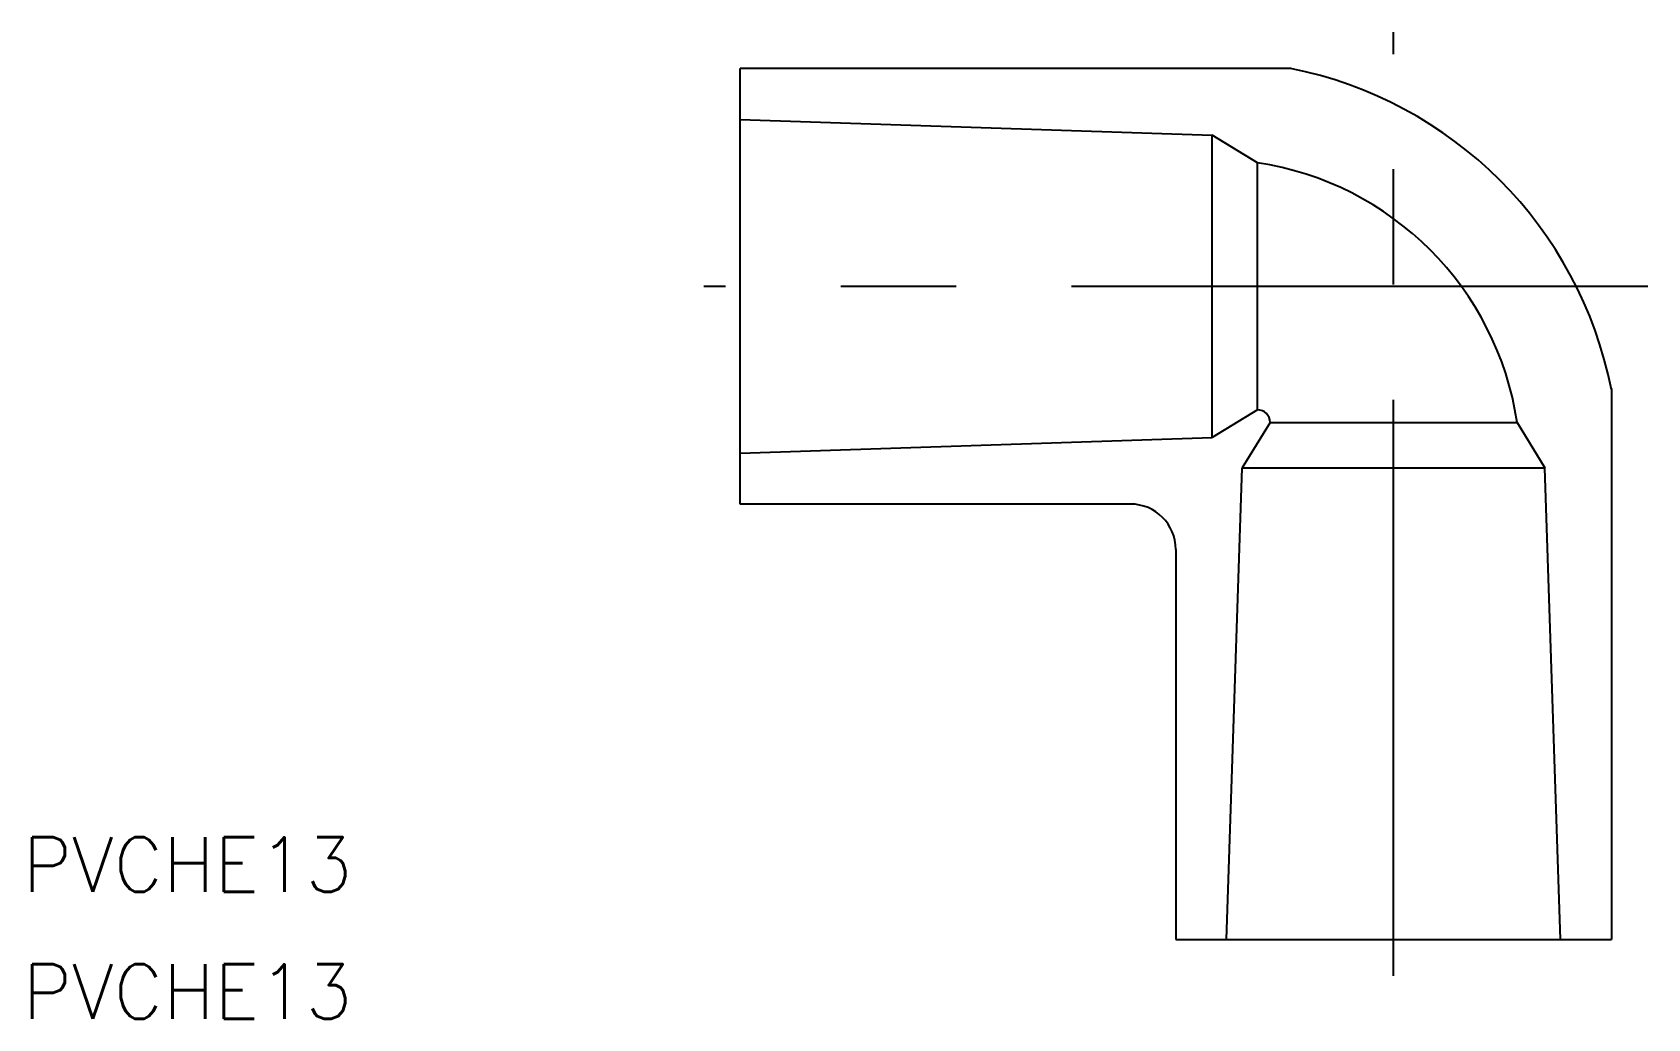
# Model space of a CAD drawing. Extents: x -39 to 50, y -40.4 to 14.
import ezdxf

# ---------------------------------------------------------------- set-up
doc = ezdxf.new("R2010")
doc.units = 0
doc.linetypes.add('CENTER', pattern=[50.8, 31.75, -6.35, 6.35, -6.35])
doc.layers.get('0').update_dxf_attribs({"linetype": 'CONTINUOUS'})
doc.layers.add('CENTER', color=1, linetype='CENTER')
doc.styles.get("Standard").update_dxf_attribs({"font": 'txt.shx', "height": 3, "bigfont": 'bigfont.shx'})

msp = doc.modelspace()

# ---------------------------------------------------------------- linework, layer by layer
at = {"color": 7, "linetype": 'CONTINUOUS'}
for p, q in [((0, -12), (0, 12)), ((30.364, 12), (0, 12)), ((0, 9.2), (26, 8.333)), ((26, -8.333), (26, 8.333)), ((28.5, 6.806), (26, 8.333)), ((28.5, -6.806), (28.5, 6.806)), ((48, -5.636), (48, -36)), ((28.5, -6.806), (26, -8.333)), ((29.194, -7.5), (27.667, -10)), ((29.194, -7.5), (42.806, -7.5)), ((42.806, -7.5), (44.333, -10)), ((42.806, -7.5), (44.333, -10)), ((42.806, -7.5), (44.333, -10)), ((42.806, -7.5), (44.333, -10)), ((42.806, -7.5), (44.333, -10)), ((42.806, -7.5), (44.333, -10)), ((42.806, -7.5), (44.333, -10)), ((0, -9.2), (26, -8.333)), ((26.8, -36), (27.667, -10)), ((27.667, -10), (44.333, -10)), ((45.2, -36), (44.333, -10)), ((45.2, -36), (44.333, -10)), ((21.5, -12), (0, -12)), ((48, -12), (48, -36)), ((24, -14.5), (24, -36)), ((24, -36), (48, -36))]:
    msp.add_line(p, q, dxfattribs=at)
for centre, radius, start, end in [((26, -10), 22.419, 11.09371, 78.90629), ((26, -10), 16.99, 8.46129, 81.53871), ((28.5, -7.5), 0.694, 0, 90), ((21.5, -14.5), 2.5, 0, 90)]:
    msp.add_arc(centre, radius, start, end, dxfattribs=at)
at = {"layer": 'CENTER', "color": 1, "linetype": 'CENTER'}
for p, q in [((36, -38), (36, 14)), ((50, 0), (-2, 0))]:
    msp.add_line(p, q, dxfattribs=at)

# ---------------------------------------------------------------- texts
at = {"color": 7, "linetype": 'CONTINUOUS'}
for p in [(-39.509, -33.359), (-39.509, -40.359)]:
    msp.add_text('PVCHE13', height=3, dxfattribs=at).set_placement(p)

doc.saveas('drawing.dxf')
